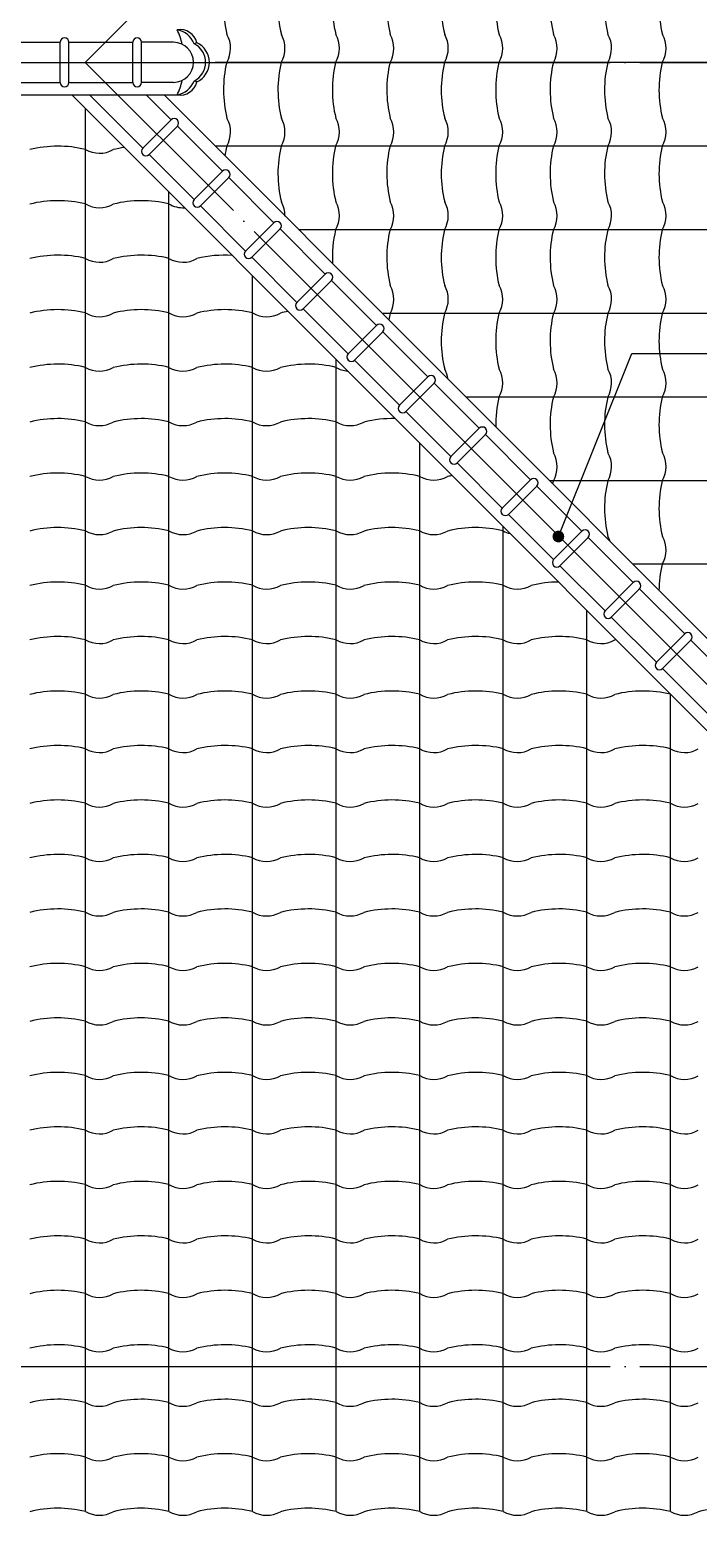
# Model space of a CAD drawing. Extents: x 383128 to 416768, y -129942 to -106182.
# Drawn here: x 406077 to 408333, y -123371 to -118365 of the extents above; entities that cross this region are included whole.
import ezdxf

# ---------------------------------------------------------------- set-up
doc = ezdxf.new("R2010")
doc.units = 0
doc.header["$LTSCALE"] = 50
doc.header["$MEASUREMENT"] = 0
doc.linetypes.add('CEN', pattern=[62, 60, -1, 0, -1])
for name, color, linetype in [('CEN', 1, 'CEN'), ('DIM', 7, 'CONTINUOUS'), ('HAT', 5, 'CONTINUOUS'), ('WALLI', 4, 'CONTINUOUS'), ('WID', 4, 'CONTINUOUS')]:
    doc.layers.add(name, color=color, linetype=linetype)

msp = doc.modelspace()

# ---------------------------------------------------------------- linework, layer by layer
at = {"layer": 'CEN'}
for p, q in [((411148.52848, -113591.19446), (406264.96789, -118474.75505)), ((389534.96789, -118474.75505), (412564.96789, -118474.75505)), ((411148.52848, -123358.31564), (406264.96789, -118474.75505)), ((389534.96789, -122869.75505), (412564.96789, -122869.75505))]:
    msp.add_line(p, q, dxfattribs=at)
at = {"layer": 'DIM'}
for p, q in [((407860.51994, -120072.60836), (408108.38452, -119455.43867)), ((408108.38452, -119455.43867), (408396.23941, -119455.43867))]:
    msp.add_line(p, q, dxfattribs=at)
at = {"layer": 'DIM', "const_width": 19.75429}
msp.add_lwpolyline([(407850.6428, -120072.60836, 1), (407870.39708, -120072.60836, 1)], format="xyb", close=True, dxfattribs=at)
at = {"layer": 'HAT'}
for centre, radius, start, end in [((407125.34431, -118285.26895), 394.21657, 166.41008733, 193.96702935), ((407308.9428, -118285.26895), 394.21657, 166.41008733, 193.96702935), ((407492.54128, -118285.26895), 394.21657, 166.41008733, 193.96702935), ((407676.13976, -118285.26895), 394.21657, 166.41008733, 193.96702935), ((407859.73825, -118285.26895), 394.21657, 166.41008733, 193.96702935), ((408043.33673, -118285.26895), 394.21657, 166.41008733, 193.96702935), ((408226.93522, -118285.26895), 394.21657, 166.41008733, 193.96702935), ((408410.5337, -118285.26895), 394.21657, 166.41008733, 193.96702935), ((408594.13219, -118285.26895), 394.21657, 166.41008733, 193.96702935), ((406659.01038, -118427.04), 95.87176, 330.15227281, 29.09707672), ((406842.60887, -118427.04), 95.87176, 330.15227281, 29.09707672), ((407026.20735, -118427.04), 95.87176, 330.15227281, 29.09707672), ((407209.80583, -118427.04), 95.87176, 330.15227281, 29.09707672), ((407393.40432, -118427.04), 95.87176, 330.15227281, 29.09707672), ((407577.0028, -118427.04), 95.87176, 330.15227281, 29.09707672), ((407760.60129, -118427.04), 95.87176, 330.15227281, 29.09707672), ((407944.19977, -118427.04), 95.87176, 330.15227281, 29.09707672), ((408127.79825, -118427.04), 95.87176, 330.15227281, 29.09707672), ((407125.34431, -118567.38451), 394.21657, 166.41008733, 193.96702935), ((407308.9428, -118567.38451), 394.21657, 166.41008733, 193.96702935), ((407492.54128, -118567.38451), 394.21657, 166.41008733, 193.96702935), ((407676.13976, -118567.38451), 394.21657, 166.41008733, 193.96702935), ((407859.73825, -118567.38451), 394.21657, 166.41008733, 193.96702935), ((408043.33673, -118567.38451), 394.21657, 166.41008733, 193.96702935), ((408226.93522, -118567.38451), 394.21657, 166.41008733, 193.96702935), ((408410.5337, -118567.38451), 394.21657, 166.41008733, 193.96702935), ((408594.13219, -118567.38451), 394.21657, 166.41008733, 193.96702935), ((406659.01038, -118709.15555), 95.87176, 330.15227281, 29.09707672), ((406842.60887, -118709.15555), 95.87176, 330.15227281, 29.09707672), ((407026.20735, -118709.15556), 95.87176, 330.15227281, 29.09707672), ((407209.80583, -118709.15556), 95.87176, 330.15227281, 29.09707672), ((407393.40432, -118709.15556), 95.87176, 330.15227281, 29.09707672), ((407577.0028, -118709.15556), 95.87176, 330.15227281, 29.09707672), ((407760.60129, -118709.15556), 95.87176, 330.15227281, 29.09707672), ((407944.19977, -118709.15556), 95.87176, 330.15227281, 29.09707672), ((408127.79825, -118709.15556), 95.87176, 330.15227281, 29.09707672), ((406172.55063, -119151.53299), 394.21657, 76.41008733, 103.96702935), ((406312.78759, -118685.60687), 95.46458, 240.08643868, 299.16121863), ((406454.45399, -119151.53299), 394.21657, 98.4858303, 103.96702935), ((407125.34431, -118849.50007), 394.21657, 166.41008733, 171.30213786), ((407308.9428, -118849.50007), 394.21657, 166.41008733, 193.96702935), ((407492.54128, -118849.50007), 394.21657, 166.41008733, 193.96702935), ((407676.13976, -118849.50007), 394.21657, 166.41008733, 193.96702935), ((407859.73825, -118849.50007), 394.21657, 166.41008733, 193.96702935), ((408043.33673, -118849.50007), 394.21657, 166.41008733, 193.96702935), ((408226.93522, -118849.50007), 394.21657, 166.41008733, 193.96702935), ((408410.5337, -118849.50007), 394.21657, 166.41008733, 193.96702935), ((408594.13218, -118849.50007), 394.21657, 166.41008733, 193.96702935), ((406172.55063, -119335.13147), 394.21657, 76.41008733, 103.96702935), ((406454.45399, -119335.13147), 394.21657, 76.41008733, 103.96702935), ((406843.01668, -118991.16646), 95.46458, 359.08392898, 29.16121863), ((407026.61516, -118991.16646), 95.46458, 330.08643868, 29.16121863), ((407210.21365, -118991.16646), 95.46458, 330.08643868, 29.16121863), ((407393.81213, -118991.16646), 95.46458, 330.08643868, 29.16121863), ((407577.41061, -118991.16646), 95.46458, 330.08643868, 29.16121863), ((407761.0091, -118991.16646), 95.46458, 330.08643868, 29.16121863), ((407944.60758, -118991.16646), 95.46458, 330.08643868, 29.16121863), ((408128.20607, -118991.16646), 95.46458, 330.08643868, 29.16121863), ((406312.78759, -118869.20536), 95.46458, 240.08643868, 299.16121863), ((406594.69096, -118869.20536), 95.46458, 240.08643868, 272.71454482), ((407492.54128, -119131.40343), 394.21657, 166.41008733, 183.16206254), ((407676.13976, -119131.40343), 394.21657, 166.41008733, 193.96702935), ((407859.73825, -119131.40343), 394.21657, 166.41008733, 193.96702935), ((408043.33673, -119131.40343), 394.21657, 166.41008733, 193.96702935), ((408226.93522, -119131.40343), 394.21657, 166.41008733, 193.96702935), ((408410.5337, -119131.40343), 394.21657, 166.41008733, 193.96702935), ((408594.13218, -119131.40343), 394.21657, 166.41008733, 193.96702935), ((406172.55063, -119518.72996), 394.21657, 76.41008733, 103.96702935), ((406312.78759, -119052.80384), 95.46458, 240.08643868, 299.16121863), ((406454.45399, -119518.72996), 394.21657, 76.41008733, 103.96702935), ((406594.69096, -119052.80384), 95.46458, 240.08643868, 299.16121863), ((406736.35735, -119518.72996), 394.21657, 86.58146564, 103.96702935), ((407210.21365, -119273.06982), 95.46458, 330.08643868, 29.16121863), ((407393.81213, -119273.06982), 95.46458, 330.08643868, 29.16121863), ((407577.41061, -119273.06982), 95.46458, 330.08643868, 29.16121863), ((407761.0091, -119273.06982), 95.46458, 330.08643868, 29.16121863), ((407944.60758, -119273.06982), 95.46458, 330.08643868, 29.16121863), ((408128.20607, -119273.06982), 95.46458, 330.08643868, 29.16121863), ((406172.55063, -119702.32844), 394.21657, 76.41008733, 103.96702935), ((406312.78759, -119236.40232), 95.46458, 240.08643868, 299.16121863), ((406454.45399, -119702.32844), 394.21657, 76.41008733, 103.96702935), ((406594.69096, -119236.40232), 95.46458, 240.08643868, 299.16121863), ((406736.35735, -119702.32844), 394.21657, 76.41008733, 103.96702935), ((406876.59432, -119236.40232), 95.46458, 240.08643868, 299.16121863), ((407018.26071, -119702.32844), 394.21657, 100.13231357, 103.96702935), ((407676.13976, -119413.30679), 394.21657, 166.41008733, 169.65996487), ((407859.73825, -119413.30679), 394.21657, 166.41008733, 193.96702935), ((408043.33673, -119413.30679), 394.21657, 166.41008733, 193.96702935), ((408226.93522, -119413.30679), 394.21657, 166.41008733, 193.96702935), ((408410.5337, -119413.30679), 394.21657, 166.41008733, 193.96702935), ((408594.13218, -119413.30679), 394.21657, 166.41008733, 193.96702935), ((406172.55063, -119885.92693), 394.21657, 76.41008733, 103.96702935), ((406454.45399, -119885.92693), 394.21657, 76.41008733, 103.96702935), ((406736.35735, -119885.92693), 394.21657, 76.41008733, 103.96702935), ((407018.26071, -119885.92693), 394.21657, 76.41008733, 103.96702935), ((406312.78759, -119420.00081), 95.46458, 240.08643868, 299.16121863), ((406594.69096, -119420.00081), 95.46458, 240.08643868, 299.16121863), ((406876.59432, -119420.00081), 95.46458, 240.08643868, 299.16121863), ((407158.49768, -119420.00081), 95.46458, 240.08643868, 264.7179585), ((407393.81213, -119554.97318), 95.46458, 7.38087279, 29.16121863), ((407577.41061, -119554.97318), 95.46458, 330.08643868, 29.16121863), ((407761.0091, -119554.97318), 95.46458, 330.08643868, 29.16121863), ((407944.60758, -119554.97318), 95.46458, 330.08643868, 29.16121863), ((408128.20607, -119554.97318), 95.46458, 330.08643868, 29.16121863), ((408043.33673, -119695.21015), 394.21657, 166.41008733, 181.19469741), ((408226.93522, -119695.21015), 394.21657, 166.41008733, 193.96702935), ((408410.5337, -119695.21015), 394.21657, 166.41008733, 193.96702935), ((408594.13218, -119695.21015), 394.21657, 166.41008733, 193.96702935), ((406172.55063, -120069.52541), 394.21657, 76.41008733, 103.96702935), ((406312.78759, -119603.59929), 95.46458, 240.08643868, 299.16121863), ((406454.45399, -120069.52541), 394.21657, 76.41008733, 103.96702935), ((406594.69096, -119603.59929), 95.46458, 240.08643868, 299.16121863), ((406736.35735, -120069.52541), 394.21657, 76.41008733, 103.96702935), ((406876.59432, -119603.59929), 95.46458, 240.08643868, 299.16121863), ((407018.26071, -120069.52541), 394.21657, 76.41008733, 103.96702935), ((407158.49768, -119603.59929), 95.46458, 240.08643868, 299.16121863), ((407300.16407, -120069.52541), 394.21657, 88.5582242, 103.96702935), ((407761.0091, -119836.87655), 95.46458, 330.08643868, 29.16121863), ((407944.60758, -119836.87655), 95.46458, 330.08643868, 29.16121863), ((408128.20607, -119836.87655), 95.46458, 330.08643868, 29.16121863), ((406172.55063, -120253.12389), 394.21657, 76.41008733, 103.96702935), ((406312.78759, -119787.19778), 95.46458, 240.08643868, 299.16121863), ((406454.45399, -120253.12389), 394.21657, 76.41008733, 103.96702935), ((406594.69096, -119787.19778), 95.46458, 240.08643868, 299.16121863), ((406736.35735, -120253.12389), 394.21657, 76.41008733, 103.96702935), ((406876.59432, -119787.19778), 95.46458, 240.08643868, 299.16121863), ((407018.26071, -120253.12389), 394.21657, 76.41008733, 103.96702935), ((407158.49768, -119787.19778), 95.46458, 240.08643868, 299.16121863), ((407300.16407, -120253.12389), 394.21657, 76.41008733, 103.96702935), ((407440.40104, -119787.19778), 95.46458, 240.08643868, 299.16121863), ((407582.06744, -120253.12389), 394.21657, 101.74645983, 103.96702935), ((408226.93522, -119977.11351), 394.21657, 166.41008733, 168.0497181), ((408410.5337, -119977.11351), 394.21657, 166.41008733, 193.96702935), ((408594.13218, -119977.11351), 394.21657, 166.41008733, 193.96702935), ((406172.55063, -120436.72238), 394.21657, 76.41008733, 103.96702935), ((406454.45399, -120436.72238), 394.21657, 76.41008733, 103.96702935), ((406736.35735, -120436.72238), 394.21657, 76.41008733, 103.96702935), ((407018.26071, -120436.72238), 394.21657, 76.41008733, 103.96702935), ((407300.16407, -120436.72238), 394.21657, 76.41008733, 103.96702935), ((407582.06744, -120436.72238), 394.21657, 76.41008733, 103.96702935), ((406312.78759, -119970.79626), 95.46458, 240.08643868, 299.16121863), ((406594.69096, -119970.79626), 95.46458, 240.08643868, 299.16121863), ((406876.59432, -119970.79626), 95.46458, 240.08643868, 299.16121863), ((407158.49768, -119970.79626), 95.46458, 240.08643868, 299.16121863), ((407440.40104, -119970.79626), 95.46458, 240.08643868, 299.16121863), ((407722.3044, -119970.79626), 95.46458, 240.08643868, 255.05170072), ((407944.60758, -120118.77991), 95.46458, 17.68042513, 29.16121863), ((408128.20607, -120118.77991), 95.46458, 330.08643868, 29.16121863), ((408594.13218, -120259.01687), 394.21657, 166.41008733, 179.29540089), ((406172.55063, -120620.32086), 394.21657, 76.41008733, 103.96702935), ((406312.78759, -120154.39474), 95.46458, 240.08643868, 299.16121863), ((406454.45399, -120620.32086), 394.21657, 76.41008733, 103.96702935), ((406594.69096, -120154.39474), 95.46458, 240.08643868, 299.16121863), ((406736.35735, -120620.32086), 394.21657, 76.41008733, 103.96702935), ((406876.59432, -120154.39474), 95.46458, 240.08643868, 299.16121863), ((407018.26071, -120620.32086), 394.21657, 76.41008733, 103.96702935), ((407158.49768, -120154.39474), 95.46458, 240.08643868, 299.16121863), ((407300.16407, -120620.32086), 394.21657, 76.41008733, 103.96702935), ((407440.40104, -120154.39474), 95.46458, 240.08643868, 299.16121863), ((407582.06744, -120620.32086), 394.21657, 76.41008733, 103.96702935), ((407722.3044, -120154.39474), 95.46458, 240.08643868, 299.16121863), ((407863.9708, -120620.32086), 394.21657, 90.46569765, 103.96702935), ((406172.55063, -120803.91935), 394.21657, 76.41008733, 103.96702935), ((406312.78759, -120337.99323), 95.46458, 240.08643868, 299.16121863), ((406454.45399, -120803.91935), 394.21657, 76.41008733, 103.96702935), ((406594.69096, -120337.99323), 95.46458, 240.08643868, 299.16121863), ((406736.35735, -120803.91935), 394.21657, 76.41008733, 103.96702935), ((406876.59432, -120337.99323), 95.46458, 240.08643868, 299.16121863), ((407018.26071, -120803.91935), 394.21657, 76.41008733, 103.96702935), ((407158.49768, -120337.99323), 95.46458, 240.08643868, 299.16121863), ((407300.16407, -120803.91935), 394.21657, 76.41008733, 103.96702935), ((407440.40104, -120337.99323), 95.46458, 240.08643868, 299.16121863), ((407582.06744, -120803.91935), 394.21657, 76.41008733, 103.96702935), ((407722.3044, -120337.99323), 95.46458, 240.08643868, 299.16121863), ((407863.9708, -120803.91935), 394.21657, 76.41008733, 103.96702935), ((408004.20776, -120337.99323), 95.46458, 240.08643868, 299.16121863), ((408145.87416, -120803.91935), 394.21657, 103.33131468, 103.96702935), ((406172.55063, -120987.51783), 394.21657, 76.41008733, 103.96702935), ((406454.45399, -120987.51783), 394.21657, 76.41008733, 103.96702935), ((406736.35735, -120987.51783), 394.21657, 76.41008733, 103.96702935), ((407018.26071, -120987.51783), 394.21657, 76.41008733, 103.96702935), ((407300.16407, -120987.51783), 394.21657, 76.41008733, 103.96702935), ((407582.06744, -120987.51783), 394.21657, 76.41008733, 103.96702935), ((407863.9708, -120987.51783), 394.21657, 76.41008733, 103.96702935), ((408145.87416, -120987.51783), 394.21657, 76.41008733, 103.96702935), ((406312.78759, -120521.59171), 95.46458, 240.08643868, 299.16121863), ((406594.69096, -120521.59171), 95.46458, 240.08643868, 299.16121863), ((406876.59432, -120521.59171), 95.46458, 240.08643868, 299.16121863), ((407158.49768, -120521.59171), 95.46458, 240.08643868, 299.16121863), ((407440.40104, -120521.59171), 95.46458, 240.08643868, 299.16121863), ((407722.3044, -120521.59171), 95.46458, 240.08643868, 299.16121863), ((408004.20776, -120521.59171), 95.46458, 240.08643868, 299.16121863), ((408286.11113, -120521.59171), 95.46458, 240.08643868, 240.85662111), ((406172.55063, -121171.11631), 394.21657, 76.41008733, 103.96702935), ((406312.78759, -120705.1902), 95.46458, 240.08643868, 299.16121863), ((406454.45399, -121171.11631), 394.21657, 76.41008733, 103.96702935), ((406594.69096, -120705.1902), 95.46458, 240.08643868, 299.16121863), ((406736.35735, -121171.11631), 394.21657, 76.41008733, 103.96702935), ((406876.59432, -120705.1902), 95.46458, 240.08643868, 299.16121863), ((407018.26071, -121171.11631), 394.21657, 76.41008733, 103.96702935), ((407158.49768, -120705.1902), 95.46458, 240.08643868, 299.16121863), ((407300.16407, -121171.11631), 394.21657, 76.41008733, 103.96702935), ((407440.40104, -120705.1902), 95.46458, 240.08643868, 299.16121863), ((407582.06744, -121171.11631), 394.21657, 76.41008733, 103.96702935), ((407722.3044, -120705.1902), 95.46458, 240.08643868, 299.16121863), ((407863.9708, -121171.11631), 394.21657, 76.41008733, 103.96702935), ((408004.20776, -120705.1902), 95.46458, 240.08643868, 299.16121863), ((408145.87416, -121171.11631), 394.21657, 76.41008733, 103.96702935), ((408286.11113, -120705.1902), 95.46458, 240.08643868, 299.16121863), ((406172.55063, -121354.7148), 394.21657, 76.41008733, 103.96702935), ((406312.78759, -120888.78868), 95.46458, 240.08643868, 299.16121863), ((406454.45399, -121354.7148), 394.21657, 76.41008733, 103.96702935), ((406594.69096, -120888.78868), 95.46458, 240.08643868, 299.16121863), ((406736.35735, -121354.7148), 394.21657, 76.41008733, 103.96702935), ((406876.59432, -120888.78868), 95.46458, 240.08643868, 299.16121863), ((407018.26071, -121354.7148), 394.21657, 76.41008733, 103.96702935), ((407158.49768, -120888.78868), 95.46458, 240.08643868, 299.16121863), ((407300.16407, -121354.7148), 394.21657, 76.41008733, 103.96702935), ((407440.40104, -120888.78868), 95.46458, 240.08643868, 299.16121863), ((407582.06744, -121354.7148), 394.21657, 76.41008733, 103.96702935), ((407722.3044, -120888.78868), 95.46458, 240.08643868, 299.16121863), ((407863.9708, -121354.7148), 394.21657, 76.41008733, 103.96702935), ((408004.20776, -120888.78868), 95.46458, 240.08643868, 299.16121863), ((408145.87416, -121354.7148), 394.21657, 76.41008733, 103.96702935), ((408286.11113, -120888.78868), 95.46458, 240.08643868, 299.16121863), ((406172.55063, -121538.31328), 394.21657, 76.41008733, 103.96702935), ((406454.45399, -121538.31328), 394.21657, 76.41008733, 103.96702935), ((406736.35735, -121538.31328), 394.21657, 76.41008733, 103.96702935), ((407018.26071, -121538.31328), 394.21657, 76.41008733, 103.96702935), ((407300.16407, -121538.31328), 394.21657, 76.41008733, 103.96702935), ((407582.06744, -121538.31328), 394.21657, 76.41008733, 103.96702935), ((407863.9708, -121538.31328), 394.21657, 76.41008733, 103.96702935), ((408145.87416, -121538.31328), 394.21657, 76.41008733, 103.96702935), ((406312.78759, -121072.38717), 95.46458, 240.08643868, 299.16121863), ((406594.69096, -121072.38717), 95.46458, 240.08643868, 299.16121863), ((406876.59432, -121072.38717), 95.46458, 240.08643868, 299.16121863), ((407158.49768, -121072.38717), 95.46458, 240.08643868, 299.16121863), ((407440.40104, -121072.38717), 95.46458, 240.08643868, 299.16121863), ((407722.3044, -121072.38717), 95.46458, 240.08643868, 299.16121863), ((408004.20776, -121072.38717), 95.46458, 240.08643868, 299.16121863), ((408286.11113, -121072.38717), 95.46458, 240.08643868, 299.16121863), ((406172.55063, -121721.91177), 394.21657, 76.41008733, 103.96702935), ((406312.78759, -121255.98565), 95.46458, 240.08643868, 299.16121863), ((406454.45399, -121721.91177), 394.21657, 76.41008733, 103.96702935), ((406594.69096, -121255.98565), 95.46458, 240.08643868, 299.16121863), ((406736.35735, -121721.91177), 394.21657, 76.41008733, 103.96702935), ((406876.59432, -121255.98565), 95.46458, 240.08643868, 299.16121863), ((407018.26071, -121721.91177), 394.21657, 76.41008733, 103.96702935), ((407158.49768, -121255.98565), 95.46458, 240.08643868, 299.16121863), ((407300.16407, -121721.91177), 394.21657, 76.41008733, 103.96702935), ((407440.40104, -121255.98565), 95.46458, 240.08643868, 299.16121863), ((407582.06744, -121721.91177), 394.21657, 76.41008733, 103.96702935), ((407722.3044, -121255.98565), 95.46458, 240.08643868, 299.16121863), ((407863.9708, -121721.91177), 394.21657, 76.41008733, 103.96702935), ((408004.20776, -121255.98565), 95.46458, 240.08643868, 299.16121863), ((408145.87416, -121721.91177), 394.21657, 76.41008733, 103.96702935), ((408286.11113, -121255.98565), 95.46458, 240.08643868, 299.16121863), ((406172.55063, -121905.51025), 394.21657, 76.41008733, 103.96702935), ((406312.78759, -121439.58413), 95.46458, 240.08643868, 299.16121863), ((406454.45399, -121905.51025), 394.21657, 76.41008733, 103.96702935), ((406594.69096, -121439.58413), 95.46458, 240.08643868, 299.16121863), ((406736.35735, -121905.51025), 394.21657, 76.41008733, 103.96702935), ((406876.59432, -121439.58413), 95.46458, 240.08643868, 299.16121863), ((407018.26071, -121905.51025), 394.21657, 76.41008733, 103.96702935), ((407158.49768, -121439.58413), 95.46458, 240.08643868, 299.16121863), ((407300.16407, -121905.51025), 394.21657, 76.41008733, 103.96702935), ((407440.40104, -121439.58413), 95.46458, 240.08643868, 299.16121863), ((407582.06744, -121905.51025), 394.21657, 76.41008733, 103.96702935), ((407722.3044, -121439.58413), 95.46458, 240.08643868, 299.16121863), ((407863.9708, -121905.51025), 394.21657, 76.41008733, 103.96702935), ((408004.20776, -121439.58413), 95.46458, 240.08643868, 299.16121863), ((408145.87416, -121905.51025), 394.21657, 76.41008733, 103.96702935), ((408286.11113, -121439.58413), 95.46458, 240.08643868, 299.16121863), ((406172.55063, -122089.10874), 394.21657, 76.41008733, 103.96702935), ((406454.45399, -122089.10874), 394.21657, 76.41008733, 103.96702935), ((406736.35735, -122089.10874), 394.21657, 76.41008733, 103.96702935), ((407018.26071, -122089.10874), 394.21657, 76.41008733, 103.96702935), ((407300.16407, -122089.10874), 394.21657, 76.41008733, 103.96702935), ((407582.06744, -122089.10874), 394.21657, 76.41008733, 103.96702935), ((407863.9708, -122089.10874), 394.21657, 76.41008733, 103.96702935), ((408145.87416, -122089.10874), 394.21657, 76.41008733, 103.96702935), ((406312.78759, -121623.18262), 95.46458, 240.08643868, 299.16121863), ((406594.69096, -121623.18262), 95.46458, 240.08643868, 299.16121863), ((406876.59432, -121623.18262), 95.46458, 240.08643868, 299.16121863), ((407158.49768, -121623.18262), 95.46458, 240.08643868, 299.16121863), ((407440.40104, -121623.18262), 95.46458, 240.08643868, 299.16121863), ((407722.3044, -121623.18262), 95.46458, 240.08643868, 299.16121863), ((408004.20776, -121623.18262), 95.46458, 240.08643868, 299.16121863), ((408286.11113, -121623.18262), 95.46458, 240.08643868, 299.16121863), ((406172.55063, -122272.70722), 394.21657, 76.41008733, 103.96702935), ((406312.78759, -121806.7811), 95.46458, 240.08643868, 299.16121863), ((406454.45399, -122272.70722), 394.21657, 76.41008733, 103.96702935), ((406594.69096, -121806.7811), 95.46458, 240.08643868, 299.16121863), ((406736.35735, -122272.70722), 394.21657, 76.41008733, 103.96702935), ((406876.59432, -121806.7811), 95.46458, 240.08643868, 299.16121863), ((407018.26071, -122272.70722), 394.21657, 76.41008733, 103.96702935), ((407158.49768, -121806.7811), 95.46458, 240.08643868, 299.16121863), ((407300.16407, -122272.70722), 394.21657, 76.41008733, 103.96702935), ((407440.40104, -121806.7811), 95.46458, 240.08643868, 299.16121863), ((407582.06744, -122272.70722), 394.21657, 76.41008733, 103.96702935), ((407722.3044, -121806.7811), 95.46458, 240.08643868, 299.16121863), ((407863.9708, -122272.70722), 394.21657, 76.41008733, 103.96702935), ((408004.20776, -121806.7811), 95.46458, 240.08643868, 299.16121863), ((408145.87416, -122272.70722), 394.21657, 76.41008733, 103.96702935), ((408286.11113, -121806.7811), 95.46458, 240.08643868, 299.16121863), ((406172.55063, -122456.3057), 394.21657, 76.41008733, 103.96702935), ((406312.78759, -121990.37959), 95.46458, 240.08643868, 299.16121863), ((406454.45399, -122456.3057), 394.21657, 76.41008733, 103.96702935), ((406594.69096, -121990.37959), 95.46458, 240.08643868, 299.16121863), ((406736.35735, -122456.3057), 394.21657, 76.41008733, 103.96702935), ((406876.59432, -121990.37959), 95.46458, 240.08643868, 299.16121863), ((407018.26071, -122456.3057), 394.21657, 76.41008733, 103.96702935), ((407158.49768, -121990.37959), 95.46458, 240.08643868, 299.16121863), ((407300.16407, -122456.3057), 394.21657, 76.41008733, 103.96702935), ((407440.40104, -121990.37959), 95.46458, 240.08643868, 299.16121863), ((407582.06744, -122456.3057), 394.21657, 76.41008733, 103.96702935), ((407722.3044, -121990.37959), 95.46458, 240.08643868, 299.16121863), ((407863.9708, -122456.3057), 394.21657, 76.41008733, 103.96702935), ((408004.20776, -121990.37959), 95.46458, 240.08643868, 299.16121863), ((408145.87416, -122456.3057), 394.21657, 76.41008733, 103.96702935), ((408286.11113, -121990.37959), 95.46458, 240.08643868, 299.16121863), ((406172.55063, -122639.90419), 394.21657, 76.41008733, 103.96702935), ((406454.45399, -122639.90419), 394.21657, 76.41008733, 103.96702935), ((406736.35735, -122639.90419), 394.21657, 76.41008733, 103.96702935), ((407018.26071, -122639.90419), 394.21657, 76.41008733, 103.96702935), ((407300.16407, -122639.90419), 394.21657, 76.41008733, 103.96702935), ((407582.06744, -122639.90419), 394.21657, 76.41008733, 103.96702935), ((407863.9708, -122639.90419), 394.21657, 76.41008733, 103.96702935), ((408145.87416, -122639.90419), 394.21657, 76.41008733, 103.96702935), ((406312.78759, -122173.97807), 95.46458, 240.08643868, 299.16121863), ((406594.69096, -122173.97807), 95.46458, 240.08643868, 299.16121863), ((406876.59432, -122173.97807), 95.46458, 240.08643868, 299.16121863), ((407158.49768, -122173.97807), 95.46458, 240.08643868, 299.16121863), ((407440.40104, -122173.97807), 95.46458, 240.08643868, 299.16121863), ((407722.3044, -122173.97807), 95.46458, 240.08643868, 299.16121863), ((408004.20776, -122173.97807), 95.46458, 240.08643868, 299.16121863), ((408286.11113, -122173.97807), 95.46458, 240.08643868, 299.16121863), ((406172.55063, -122823.50267), 394.21657, 76.41008733, 103.96702935), ((406312.78759, -122357.57655), 95.46458, 240.08643868, 299.16121863), ((406454.45399, -122823.50267), 394.21657, 76.41008733, 103.96702935), ((406594.69096, -122357.57655), 95.46458, 240.08643868, 299.16121863), ((406736.35735, -122823.50267), 394.21657, 76.41008733, 103.96702935), ((406876.59432, -122357.57655), 95.46458, 240.08643868, 299.16121863), ((407018.26071, -122823.50267), 394.21657, 76.41008733, 103.96702935), ((407158.49768, -122357.57655), 95.46458, 240.08643868, 299.16121863), ((407300.16407, -122823.50267), 394.21657, 76.41008733, 103.96702935), ((407440.40104, -122357.57655), 95.46458, 240.08643868, 299.16121863), ((407582.06744, -122823.50267), 394.21657, 76.41008733, 103.96702935), ((407722.3044, -122357.57655), 95.46458, 240.08643868, 299.16121863), ((407863.9708, -122823.50267), 394.21657, 76.41008733, 103.96702935), ((408004.20776, -122357.57655), 95.46458, 240.08643868, 299.16121863), ((408145.87416, -122823.50267), 394.21657, 76.41008733, 103.96702935), ((408286.11113, -122357.57655), 95.46458, 240.08643868, 299.16121863), ((406172.55063, -123007.10116), 394.21657, 76.41008733, 103.96702935), ((406312.78759, -122541.17504), 95.46458, 240.08643868, 299.16121863), ((406454.45399, -123007.10116), 394.21657, 76.41008733, 103.96702935), ((406594.69096, -122541.17504), 95.46458, 240.08643868, 299.16121863), ((406736.35735, -123007.10116), 394.21657, 76.41008733, 103.96702935), ((406876.59432, -122541.17504), 95.46458, 240.08643868, 299.16121863), ((407018.26071, -123007.10116), 394.21657, 76.41008733, 103.96702935), ((407158.49768, -122541.17504), 95.46458, 240.08643868, 299.16121863), ((407300.16407, -123007.10116), 394.21657, 76.41008733, 103.96702935), ((407440.40104, -122541.17504), 95.46458, 240.08643868, 299.16121863), ((407582.06744, -123007.10116), 394.21657, 76.41008733, 103.96702935), ((407722.3044, -122541.17504), 95.46458, 240.08643868, 299.16121863), ((407863.9708, -123007.10116), 394.21657, 76.41008733, 103.96702935), ((408004.20776, -122541.17504), 95.46458, 240.08643868, 299.16121863), ((408145.87416, -123007.10116), 394.21657, 76.41008733, 103.96702935), ((408286.11113, -122541.17504), 95.46458, 240.08643868, 299.16121863), ((406172.55063, -123190.69964), 394.21657, 76.41008733, 103.96702935), ((406454.45399, -123190.69964), 394.21657, 76.41008733, 103.96702935), ((406736.35735, -123190.69964), 394.21657, 76.41008733, 103.96702935), ((407018.26071, -123190.69964), 394.21657, 76.41008733, 103.96702935), ((407300.16407, -123190.69964), 394.21657, 76.41008733, 103.96702935), ((407582.06744, -123190.69964), 394.21657, 76.41008733, 103.96702935), ((407863.9708, -123190.69964), 394.21657, 76.41008733, 103.96702935), ((408145.87416, -123190.69964), 394.21657, 76.41008733, 103.96702935), ((406312.78759, -122724.77352), 95.46458, 240.08643868, 299.16121863), ((406594.69096, -122724.77352), 95.46458, 240.08643868, 299.16121863), ((406876.59432, -122724.77352), 95.46458, 240.08643868, 299.16121863), ((407158.49768, -122724.77352), 95.46458, 240.08643868, 299.16121863), ((407440.40104, -122724.77352), 95.46458, 240.08643868, 299.16121863), ((407722.3044, -122724.77352), 95.46458, 240.08643868, 299.16121863), ((408004.20776, -122724.77352), 95.46458, 240.08643868, 299.16121863), ((408286.11113, -122724.77352), 95.46458, 240.08643868, 299.16121863), ((406172.55063, -123374.29812), 394.21657, 76.41008733, 103.96702935), ((406312.78759, -122908.37201), 95.46458, 240.08643868, 299.16121863), ((406454.45399, -123374.29812), 394.21657, 76.41008733, 103.96702935), ((406594.69096, -122908.37201), 95.46458, 240.08643868, 299.16121863), ((406736.35735, -123374.29812), 394.21657, 76.41008733, 103.96702935), ((406876.59432, -122908.37201), 95.46458, 240.08643868, 299.16121863), ((407018.26071, -123374.29812), 394.21657, 76.41008733, 103.96702935), ((407158.49768, -122908.37201), 95.46458, 240.08643868, 299.16121863), ((407300.16407, -123374.29812), 394.21657, 76.41008733, 103.96702935), ((407440.40104, -122908.37201), 95.46458, 240.08643868, 299.16121863), ((407582.06744, -123374.29812), 394.21657, 76.41008733, 103.96702935), ((407722.3044, -122908.37201), 95.46458, 240.08643868, 299.16121863), ((407863.9708, -123374.29812), 394.21657, 76.41008733, 103.96702935), ((408004.20776, -122908.37201), 95.46458, 240.08643868, 299.16121863), ((408145.87416, -123374.29812), 394.21657, 76.41008733, 103.96702935), ((408286.11113, -122908.37201), 95.46458, 240.08643868, 299.16121863), ((406172.55063, -123557.89661), 394.21657, 76.41008733, 103.96702935), ((406312.78759, -123091.97049), 95.46458, 240.08643868, 299.16121863), ((406454.45399, -123557.89661), 394.21657, 76.41008733, 103.96702935), ((406594.69096, -123091.97049), 95.46458, 240.08643868, 299.16121863), ((406736.35735, -123557.89661), 394.21657, 76.41008733, 103.96702935), ((406876.59432, -123091.97049), 95.46458, 240.08643868, 299.16121863), ((407018.26071, -123557.89661), 394.21657, 76.41008733, 103.96702935), ((407158.49768, -123091.97049), 95.46458, 240.08643868, 299.16121863), ((407300.16407, -123557.89661), 394.21657, 76.41008733, 103.96702935), ((407440.40104, -123091.97049), 95.46458, 240.08643868, 299.16121863), ((407582.06744, -123557.89661), 394.21657, 76.41008733, 103.96702935), ((407722.3044, -123091.97049), 95.46458, 240.08643868, 299.16121863), ((407863.9708, -123557.89661), 394.21657, 76.41008733, 103.96702935), ((408004.20776, -123091.97049), 95.46458, 240.08643868, 299.16121863), ((408145.87416, -123557.89661), 394.21657, 76.41008733, 103.96702935), ((408286.11113, -123091.97049), 95.46458, 240.08643868, 299.16121863)]:
    msp.add_arc(centre, radius, start, end, dxfattribs=at)
at = {"layer": 'WALLI'}
for p, q in [((405964.96789, -118407.25505), (406179.96789, -118407.25505)), ((406179.96789, -118542.25505), (406179.96789, -118407.25505)), ((406209.96789, -118542.25505), (406209.96789, -118407.25505)), ((406209.96789, -118407.25505), (406424.96789, -118407.25505)), ((406424.96789, -118542.25505), (406424.96789, -118407.25505)), ((406454.96789, -118542.25505), (406454.96789, -118407.25505)), ((406562.46789, -118407.25505), (406454.96789, -118407.25505)), ((406641.32935, -118408.62998), (406631.86989, -118411.87322)), ((405964.96789, -118542.25505), (406179.96789, -118542.25505)), ((406209.96789, -118542.25505), (406424.96789, -118542.25505)), ((406562.46789, -118542.25505), (406454.96789, -118542.25505)), ((406641.32935, -118540.88013), (406631.86989, -118537.63688)), ((395525.13834, -118584.75505), (406574.79744, -118584.75505)), ((410905.43757, -123270.78822), (406219.4044, -118584.75505)), ((406458.76422, -118764.0108), (406279.50847, -118584.75505)), ((406554.22364, -118668.55138), (406470.42731, -118584.75505)), ((411061.00106, -123115.22473), (406530.53138, -118584.75505)), ((406458.76422, -118764.0108), (406554.22364, -118668.55138)), ((406479.97743, -118785.224), (406575.43684, -118689.76459)), ((406727.4648, -118841.79254), (406575.43684, -118689.76459)), ((406632.00538, -118937.25196), (406479.97743, -118785.224)), ((406632.00538, -118937.25196), (406727.4648, -118841.79254)), ((406653.21859, -118958.46516), (406748.678, -118863.00575)), ((406900.70596, -119015.03371), (406748.678, -118863.00575)), ((406805.24654, -119110.49312), (406653.21859, -118958.46516)), ((406805.24654, -119110.49312), (406900.70596, -119015.03371)), ((406826.45975, -119131.70633), (406921.91916, -119036.24691)), ((407073.94712, -119188.27487), (406921.91916, -119036.24691)), ((406978.48771, -119283.73428), (406826.45975, -119131.70633)), ((406978.48771, -119283.73428), (407073.94712, -119188.27487)), ((406999.70091, -119304.94749), (407095.16032, -119209.48807)), ((407247.18828, -119361.51603), (407095.16032, -119209.48807)), ((407151.72887, -119456.97544), (406999.70091, -119304.94749)), ((407151.72887, -119456.97544), (407247.18828, -119361.51603)), ((407172.94207, -119478.18865), (407268.40149, -119382.72923)), ((407420.42944, -119534.75719), (407268.40149, -119382.72923)), ((407324.97003, -119630.21661), (407172.94207, -119478.18865)), ((407324.97003, -119630.21661), (407420.42944, -119534.75719)), ((407346.18323, -119651.42981), (407441.64265, -119555.97039)), ((407593.67061, -119707.99835), (407441.64265, -119555.97039)), ((407498.21119, -119803.45777), (407346.18323, -119651.42981)), ((407498.21119, -119803.45777), (407593.67061, -119707.99835)), ((407519.42439, -119824.67097), (407614.88381, -119729.21156)), ((407766.91177, -119881.23951), (407614.88381, -119729.21156)), ((407671.45235, -119976.69893), (407519.42439, -119824.67097)), ((407671.45235, -119976.69893), (407766.91177, -119881.23951)), ((407692.66556, -119997.91213), (407788.12497, -119902.45272)), ((407940.15293, -120054.48067), (407788.12497, -119902.45272)), ((407844.69351, -120149.94009), (407692.66556, -119997.91213)), ((407844.69351, -120149.94009), (407940.15293, -120054.48067)), ((407865.90672, -120171.15329), (407961.36613, -120075.69388)), ((408113.39409, -120227.72184), (407961.36613, -120075.69388)), ((408017.93467, -120323.18125), (407865.90672, -120171.15329)), ((408017.93467, -120323.18125), (408113.39409, -120227.72184)), ((408039.14788, -120344.39445), (408134.60729, -120248.93504)), ((408286.63525, -120400.963), (408134.60729, -120248.93504)), ((408191.17584, -120496.42241), (408039.14788, -120344.39445)), ((408191.17584, -120496.42241), (408286.63525, -120400.963)), ((408212.38904, -120517.63562), (408307.84845, -120422.1762)), ((408459.87641, -120574.20416), (408307.84845, -120422.1762)), ((408364.417, -120669.66357), (408212.38904, -120517.63562))]:
    msp.add_line(p, q, dxfattribs=at)
for centre, radius, start, end in [((406194.96789, -118407.25505), 15, 0, 180), ((406439.96789, -118407.25505), 15, 0, 180), ((406583.98846, -118423.19973), 59.16295, 14.25659034, 98.93715056), ((406560.39892, -118440.31936), 76.92388, 21.70303831, 79.21181091), ((406337.65226, -118474.75505), 261.41507, 13.43528651, 24.88426927), ((406562.46789, -118474.75505), 67.5, 270, 90), ((406600.50331, -118474.75505), 70.27081, 296.51084156, 63.48915844), ((406610.50078, -118474.75505), 72.95838, 294.99568406, 65.00431594), ((406194.96789, -118542.25505), 15, 180, 0), ((406439.96789, -118542.25505), 15, 180, 0), ((406337.65226, -118474.75505), 261.41507, 335.11573072, 346.56471349), ((406560.39892, -118509.19074), 76.92388, 280.78818909, 338.29696169), ((406583.98846, -118526.31037), 59.16295, 261.06284944, 345.74340966), ((406564.83024, -118679.15799), 15, 315, 135), ((406469.37082, -118774.6174), 15, 135, 315), ((406738.0714, -118852.39915), 15, 315, 135), ((406642.61198, -118947.85856), 15, 135, 315), ((406911.31256, -119025.64031), 15, 315, 135), ((406815.85315, -119121.09972), 15, 135, 315), ((407084.55372, -119198.88147), 15, 315, 135), ((406989.09431, -119294.34088), 15, 135, 315), ((407257.79488, -119372.12263), 15, 315, 135), ((407162.33547, -119467.58205), 15, 135, 315), ((407431.03605, -119545.36379), 15, 315, 135), ((407335.57663, -119640.82321), 15, 135, 315), ((407604.27721, -119718.60495), 15, 315, 135), ((407508.81779, -119814.06437), 15, 135, 315), ((407777.51837, -119891.84611), 15, 315, 135), ((407682.05895, -119987.30553), 15, 135, 315), ((407950.75953, -120065.08728), 15, 315, 135), ((407855.30011, -120160.54669), 15, 135, 315), ((408124.00069, -120238.32844), 15, 315, 135), ((408028.54128, -120333.78785), 15, 135, 315), ((408297.24185, -120411.5696), 15, 315, 135), ((408201.78244, -120507.02901), 15, 135, 315)]:
    msp.add_arc(centre, radius, start, end, dxfattribs=at)
at = {"layer": 'WID'}
for p, q in [((411148.52848, -118474.75505), (406702.64694, -118474.75505)), ((406265.18008, -123358.31564), (406265.18008, -118630.53074)), ((411148.52848, -118756.87061), (406702.64694, -118756.87061)), ((406547.08345, -123358.31564), (406547.08345, -118912.4341)), ((411148.52848, -119038.77397), (406984.5503, -119038.77397)), ((406828.98681, -123358.31564), (406828.98681, -119194.33746)), ((411148.52848, -119320.67733), (407266.45366, -119320.67733)), ((407110.89017, -123358.31564), (407110.89017, -119476.24082)), ((411148.52848, -119602.58069), (407548.35702, -119602.58069)), ((407392.79353, -123358.31564), (407392.79353, -119758.14418)), ((411148.52848, -119884.48405), (407830.26039, -119884.48405)), ((407674.69689, -123358.31564), (407674.69689, -120040.04755)), ((411148.52848, -120166.38742), (408112.16375, -120166.38742)), ((407956.60026, -123358.31564), (407956.60026, -120321.95091)), ((408238.50362, -123358.31564), (408238.50362, -120603.85427))]:
    msp.add_line(p, q, dxfattribs=at)
for centre, radius, start, end in [((406172.55063, -123741.49509), 394.21657, 76.41008733, 103.96702935), ((406454.45399, -123741.49509), 394.21657, 76.41008733, 103.96702935), ((406736.35735, -123741.49509), 394.21657, 76.41008733, 103.96702935), ((407018.26071, -123741.49509), 394.21657, 76.41008733, 103.96702935), ((407300.16407, -123741.49509), 394.21657, 76.41008733, 103.96702935), ((407582.06744, -123741.49509), 394.21657, 76.41008733, 103.96702935), ((407863.9708, -123741.49509), 394.21657, 76.41008733, 103.96702935), ((408145.87416, -123741.49509), 394.21657, 76.41008733, 103.96702935), ((408427.77752, -123741.49509), 394.21657, 76.41008733, 103.96702935), ((406312.78759, -123275.56898), 95.46458, 240.08643868, 299.16121863), ((406594.69096, -123275.56898), 95.46458, 240.08643868, 299.16121863), ((406876.59432, -123275.56898), 95.46458, 240.08643868, 299.16121863), ((407158.49768, -123275.56898), 95.46458, 240.08643868, 299.16121863), ((407440.40104, -123275.56898), 95.46458, 240.08643868, 299.16121863), ((407722.3044, -123275.56898), 95.46458, 240.08643868, 299.16121863), ((408004.20776, -123275.56898), 95.46458, 240.08643868, 299.16121863), ((408286.11113, -123275.56898), 95.46458, 240.08643868, 299.16121863)]:
    msp.add_arc(centre, radius, start, end, dxfattribs=at)

doc.saveas('drawing.dxf')
